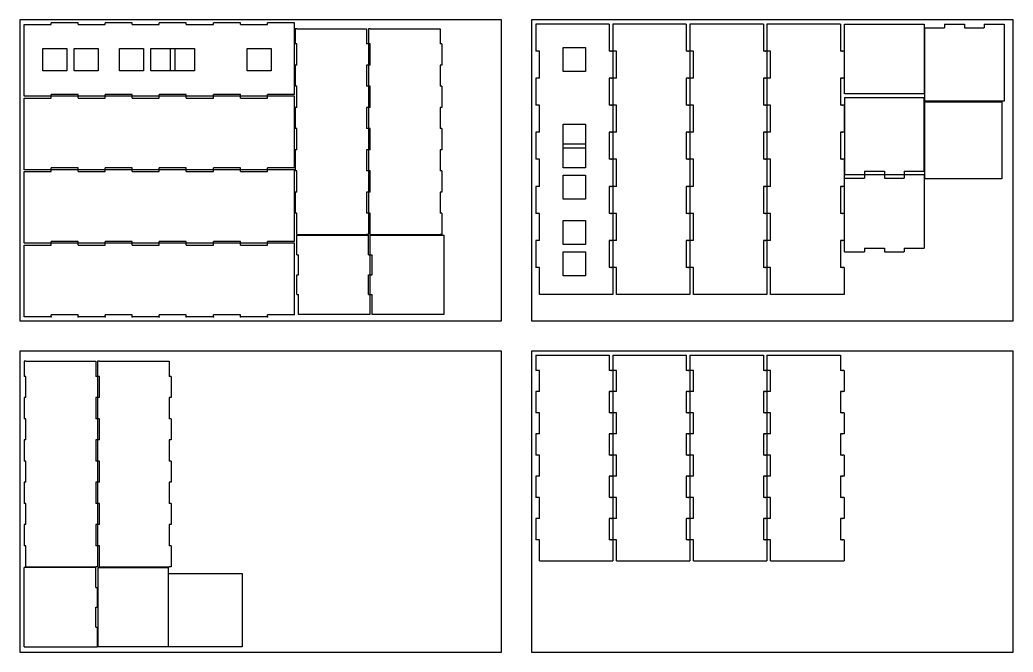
# Model space of a CAD drawing. Header units: millimetres. Extents: x 14254 to 34166, y 4312 to 8625.
# Drawn here: x 22125 to 23775, y 5838 to 6888 of the extents above; entities that cross this region are included whole.
import ezdxf

# ---------------------------------------------------------------- set-up
doc = ezdxf.new("R2010")
doc.units = ezdxf.units.MM
doc.layers.add('Tyk fuldstregslinje (Optegning)', color=7, linetype='Continuous', lineweight=30)

msp = doc.modelspace()

# ---------------------------------------------------------------- linework, layer by layer
at = {"layer": 'Tyk fuldstregslinje (Optegning)'}
for p, q in [((22924.6, 6887.7), (22124.6, 6887.7)), ((22124.6, 6887.7), (22124.6, 6387.7)), ((22221.5, 6882.8), (22176.6, 6882.8)), ((22176.6, 6879.8), (22176.6, 6882.8)), ((22221.5, 6879.8), (22221.5, 6882.8)), ((22311.3, 6882.8), (22266.4, 6882.8)), ((22266.4, 6879.8), (22266.4, 6882.8)), ((22311.3, 6879.8), (22311.3, 6882.8)), ((22401.1, 6882.8), (22356.2, 6882.8)), ((22356.2, 6879.8), (22356.2, 6882.8)), ((22401.1, 6879.8), (22401.1, 6882.8)), ((22490.9, 6882.8), (22446, 6882.8)), ((22446, 6879.8), (22446, 6882.8)), ((22490.9, 6879.8), (22490.9, 6882.8)), ((22580.7, 6882.8), (22535.8, 6882.8)), ((22535.8, 6879.8), (22535.8, 6882.8)), ((22580.7, 6879.8), (22580.7, 6882.8)), ((22924.6, 6387.7), (22924.6, 6887.7)), ((23774.6, 6887.7), (22974.6, 6887.7)), ((22974.6, 6887.7), (22974.6, 6387.7)), ((23103.7, 6880.7), (22981.7, 6880.7)), ((22981.7, 6880.7), (22981.7, 6835.8)), ((23103.7, 6880.7), (23103.7, 6835.8)), ((23231.7, 6880.7), (23109.7, 6880.7)), ((23109.7, 6880.7), (23109.7, 6835.8)), ((23231.7, 6880.7), (23231.7, 6835.8)), ((23359.7, 6880.7), (23237.7, 6880.7)), ((23237.7, 6880.7), (23237.7, 6835.8)), ((23359.7, 6880.7), (23359.7, 6835.8)), ((23487.7, 6880.7), (23365.7, 6880.7)), ((23365.7, 6880.7), (23365.7, 6835.8)), ((23487.7, 6880.7), (23487.7, 6835.8)), ((23494.7, 6880.7), (23626.7, 6880.7)), ((23494.7, 6764.7), (23494.7, 6880.7)), ((23626.7, 6880.7), (23626.7, 6764.7)), ((23660.7, 6880.7), (23693.7, 6880.7)), ((23660.7, 6880.7), (23660.7, 6874.7)), ((23693.7, 6880.7), (23693.7, 6874.7)), ((23726.7, 6880.7), (23759.7, 6880.7)), ((23726.7, 6880.7), (23726.7, 6874.7)), ((23759.7, 6880.7), (23759.7, 6752.7)), ((23774.6, 6387.7), (23774.6, 6887.7)), ((22131.7, 6763.8), (22131.7, 6879.8)), ((22131.7, 6879.8), (22176.6, 6879.8)), ((22221.5, 6879.8), (22266.4, 6879.8)), ((22311.3, 6879.8), (22356.2, 6879.8)), ((22401.1, 6879.8), (22446, 6879.8)), ((22490.9, 6879.8), (22535.8, 6879.8)), ((22580.7, 6763.8), (22580.7, 6879.8)), ((22581.7, 6872.8), (22581.7, 6847.7)), ((22584.7, 6872.8), (22581.7, 6872.8)), ((22584.7, 6872.8), (22700.7, 6872.8)), ((22700.7, 6872.8), (22700.7, 6847.7)), ((22703.7, 6872.8), (22703.7, 6847.7)), ((22706.7, 6872.8), (22703.7, 6872.8)), ((22706.7, 6872.8), (22822.7, 6872.8)), ((22822.7, 6872.8), (22822.7, 6847.7)), ((23627.7, 6874.7), (23660.7, 6874.7)), ((23627.7, 6752.7), (23627.7, 6874.7)), ((23693.7, 6874.7), (23726.7, 6874.7)), ((22584.7, 6847.7), (22581.7, 6847.7)), ((22584.7, 6812.5), (22584.7, 6847.7)), ((22703.7, 6847.7), (22700.7, 6847.7)), ((22703.7, 6847.7), (22703.7, 6812.5)), ((22706.7, 6847.7), (22703.7, 6847.7)), ((22706.7, 6812.5), (22706.7, 6847.7)), ((22825.7, 6847.7), (22822.7, 6847.7)), ((22825.7, 6847.7), (22825.7, 6812.5)), ((22162.7, 6803.3), (22162.7, 6840.3)), ((22162.7, 6840.3), (22202.7, 6840.3)), ((22202.7, 6840.3), (22202.7, 6803.3)), ((22214.7, 6803.3), (22214.7, 6840.3)), ((22214.7, 6840.3), (22254.7, 6840.3)), ((22254.7, 6840.3), (22254.7, 6803.3)), ((22290, 6803.3), (22290, 6840.3)), ((22290, 6840.3), (22330, 6840.3)), ((22330, 6840.3), (22330, 6803.3)), ((22342, 6803.3), (22342, 6840.3)), ((22342, 6840.3), (22382, 6840.3)), ((22342, 6840.3), (22414.8, 6840.3)), ((22374.8, 6803.3), (22374.8, 6840.3)), ((22374.8, 6840.3), (22414.8, 6840.3)), ((22382, 6840.3), (22382, 6803.3)), ((22414.8, 6840.3), (22414.8, 6803.3)), ((22502.1, 6803.3), (22502.1, 6840.3)), ((22502.1, 6840.3), (22542.1, 6840.3)), ((22542.1, 6840.3), (22542.1, 6803.3)), ((22987.7, 6835.8), (22981.7, 6835.8)), ((22987.7, 6790.9), (22987.7, 6835.8)), ((23027.2, 6802.1), (23027.2, 6842.1)), ((23027.2, 6842.1), (23064.2, 6842.1)), ((23064.2, 6842.1), (23064.2, 6802.1)), ((23109.7, 6835.8), (23103.7, 6835.8)), ((23109.7, 6835.8), (23109.7, 6790.9)), ((23115.7, 6835.8), (23109.7, 6835.8)), ((23115.7, 6790.9), (23115.7, 6835.8)), ((23237.7, 6835.8), (23231.7, 6835.8)), ((23237.7, 6835.8), (23237.7, 6790.9)), ((23243.7, 6835.8), (23237.7, 6835.8)), ((23243.7, 6790.9), (23243.7, 6835.8)), ((23365.7, 6835.8), (23359.7, 6835.8)), ((23365.7, 6835.8), (23365.7, 6790.9)), ((23371.7, 6835.8), (23365.7, 6835.8)), ((23371.7, 6790.9), (23371.7, 6835.8)), ((23493.7, 6835.8), (23487.7, 6835.8)), ((23493.7, 6835.8), (23493.7, 6790.9)), ((22202.7, 6803.3), (22162.7, 6803.3)), ((22254.7, 6803.3), (22214.7, 6803.3)), ((22330, 6803.3), (22290, 6803.3)), ((22382, 6803.3), (22342, 6803.3)), ((22414.8, 6803.3), (22374.8, 6803.3)), ((22542.1, 6803.3), (22502.1, 6803.3)), ((22581.7, 6812.5), (22581.7, 6777.4)), ((22584.7, 6812.5), (22581.7, 6812.5)), ((22700.7, 6812.5), (22700.7, 6777.4)), ((22703.7, 6812.5), (22700.7, 6812.5)), ((22703.7, 6812.5), (22703.7, 6777.4)), ((22706.7, 6812.5), (22703.7, 6812.5)), ((22822.7, 6812.5), (22822.7, 6777.4)), ((22825.7, 6812.5), (22822.7, 6812.5)), ((23064.2, 6802.1), (23027.2, 6802.1)), ((22981.7, 6790.9), (22981.7, 6746)), ((22987.7, 6790.9), (22981.7, 6790.9)), ((23103.7, 6790.9), (23103.7, 6746)), ((23109.7, 6790.9), (23103.7, 6790.9)), ((23109.7, 6790.9), (23109.7, 6746)), ((23115.7, 6790.9), (23109.7, 6790.9)), ((23231.7, 6790.9), (23231.7, 6746)), ((23237.7, 6790.9), (23231.7, 6790.9)), ((23237.7, 6790.9), (23237.7, 6746)), ((23243.7, 6790.9), (23237.7, 6790.9)), ((23359.7, 6790.9), (23359.7, 6746)), ((23365.7, 6790.9), (23359.7, 6790.9)), ((23365.7, 6790.9), (23365.7, 6746)), ((23371.7, 6790.9), (23365.7, 6790.9)), ((23487.7, 6790.9), (23487.7, 6746)), ((23493.7, 6790.9), (23487.7, 6790.9)), ((22584.7, 6777.4), (22581.7, 6777.4)), ((22584.7, 6742.3), (22584.7, 6777.4)), ((22703.7, 6777.4), (22700.7, 6777.4)), ((22703.7, 6777.4), (22703.7, 6742.3)), ((22706.7, 6777.4), (22703.7, 6777.4)), ((22706.7, 6742.3), (22706.7, 6777.4)), ((22825.7, 6777.4), (22822.7, 6777.4)), ((22825.7, 6777.4), (22825.7, 6742.3)), ((22131.7, 6760.8), (22131.7, 6763.8)), ((22176.6, 6760.8), (22131.7, 6760.8)), ((22131.7, 6641.8), (22131.7, 6757.8)), ((22131.7, 6757.8), (22176.6, 6757.8)), ((22221.5, 6763.8), (22176.6, 6763.8)), ((22176.6, 6760.8), (22176.6, 6763.8)), ((22221.5, 6760.8), (22176.6, 6760.8)), ((22176.6, 6757.8), (22176.6, 6760.8)), ((22221.5, 6760.8), (22221.5, 6763.8)), ((22266.4, 6760.8), (22221.5, 6760.8)), ((22221.5, 6757.8), (22221.5, 6760.8)), ((22221.5, 6757.8), (22266.4, 6757.8)), ((22311.3, 6763.8), (22266.4, 6763.8)), ((22266.4, 6760.8), (22266.4, 6763.8)), ((22311.3, 6760.8), (22266.4, 6760.8)), ((22266.4, 6757.8), (22266.4, 6760.8)), ((22311.3, 6760.8), (22311.3, 6763.8)), ((22356.2, 6760.8), (22311.3, 6760.8)), ((22311.3, 6757.8), (22311.3, 6760.8)), ((22311.3, 6757.8), (22356.2, 6757.8)), ((22401.1, 6763.8), (22356.2, 6763.8)), ((22356.2, 6760.8), (22356.2, 6763.8)), ((22401.1, 6760.8), (22356.2, 6760.8)), ((22356.2, 6757.8), (22356.2, 6760.8)), ((22401.1, 6760.8), (22401.1, 6763.8)), ((22446, 6760.8), (22401.1, 6760.8)), ((22401.1, 6757.8), (22401.1, 6760.8)), ((22401.1, 6757.8), (22446, 6757.8)), ((22490.9, 6763.8), (22446, 6763.8)), ((22446, 6760.8), (22446, 6763.8)), ((22490.9, 6760.8), (22446, 6760.8)), ((22446, 6757.8), (22446, 6760.8)), ((22490.9, 6760.8), (22490.9, 6763.8)), ((22535.8, 6760.8), (22490.9, 6760.8)), ((22490.9, 6757.8), (22490.9, 6760.8)), ((22490.9, 6757.8), (22535.8, 6757.8)), ((22580.7, 6763.8), (22535.8, 6763.8)), ((22535.8, 6760.8), (22535.8, 6763.8)), ((22580.7, 6760.8), (22535.8, 6760.8)), ((22535.8, 6757.8), (22535.8, 6760.8)), ((22580.7, 6757.8), (22580.7, 6760.8)), ((22580.7, 6641.8), (22580.7, 6757.8)), ((23626.7, 6764.7), (23494.7, 6764.7)), ((23494.7, 6758.7), (23626.7, 6758.7)), ((23494.7, 6758.7), (23494.7, 6630.7)), ((23626.7, 6636.7), (23626.7, 6758.7)), ((23759.7, 6752.7), (23627.7, 6752.7)), ((23627.7, 6751.7), (23755.7, 6751.7)), ((23627.7, 6623.7), (23627.7, 6751.7)), ((23755.7, 6751.7), (23755.7, 6623.7)), ((22581.7, 6742.3), (22581.7, 6707.1)), ((22584.7, 6742.3), (22581.7, 6742.3)), ((22700.7, 6742.3), (22700.7, 6707.1)), ((22703.7, 6742.3), (22700.7, 6742.3)), ((22703.7, 6742.3), (22703.7, 6707.1)), ((22706.7, 6742.3), (22703.7, 6742.3)), ((22822.7, 6742.3), (22822.7, 6707.1)), ((22825.7, 6742.3), (22822.7, 6742.3)), ((22987.7, 6746), (22981.7, 6746)), ((22987.7, 6701.1), (22987.7, 6746)), ((23109.7, 6746), (23103.7, 6746)), ((23109.7, 6746), (23109.7, 6701.1)), ((23115.7, 6746), (23109.7, 6746)), ((23115.7, 6701.1), (23115.7, 6746)), ((23237.7, 6746), (23231.7, 6746)), ((23237.7, 6746), (23237.7, 6701.1)), ((23243.7, 6746), (23237.7, 6746)), ((23243.7, 6701.1), (23243.7, 6746)), ((23365.7, 6746), (23359.7, 6746)), ((23365.7, 6746), (23365.7, 6701.1)), ((23371.7, 6746), (23365.7, 6746)), ((23371.7, 6701.1), (23371.7, 6746)), ((23493.7, 6746), (23487.7, 6746)), ((23493.7, 6746), (23493.7, 6701.1)), ((22584.7, 6707.1), (22581.7, 6707.1)), ((22584.7, 6672), (22584.7, 6707.1)), ((22703.7, 6707.1), (22700.7, 6707.1)), ((22703.7, 6707.1), (22703.7, 6672)), ((22706.7, 6707.1), (22703.7, 6707.1)), ((22706.7, 6672), (22706.7, 6707.1)), ((22825.7, 6707.1), (22822.7, 6707.1)), ((22825.7, 6707.1), (22825.7, 6672)), ((22981.7, 6701.1), (22981.7, 6656.2)), ((22987.7, 6701.1), (22981.7, 6701.1)), ((23027.2, 6674.8), (23027.2, 6714.8)), ((23027.2, 6714.8), (23064.2, 6714.8)), ((23064.2, 6714.8), (23064.2, 6674.8)), ((23103.7, 6701.1), (23103.7, 6656.2)), ((23109.7, 6701.1), (23103.7, 6701.1)), ((23109.7, 6701.1), (23109.7, 6656.2)), ((23115.7, 6701.1), (23109.7, 6701.1)), ((23231.7, 6701.1), (23231.7, 6656.2)), ((23237.7, 6701.1), (23231.7, 6701.1)), ((23237.7, 6701.1), (23237.7, 6656.2)), ((23243.7, 6701.1), (23237.7, 6701.1)), ((23359.7, 6701.1), (23359.7, 6656.2)), ((23365.7, 6701.1), (23359.7, 6701.1)), ((23365.7, 6701.1), (23365.7, 6656.2)), ((23371.7, 6701.1), (23365.7, 6701.1)), ((23487.7, 6701.1), (23487.7, 6656.2)), ((23493.7, 6701.1), (23487.7, 6701.1)), ((22581.7, 6672), (22581.7, 6636.8)), ((22584.7, 6672), (22581.7, 6672)), ((22700.7, 6672), (22700.7, 6636.8)), ((22703.7, 6672), (22700.7, 6672)), ((22703.7, 6672), (22703.7, 6636.8)), ((22706.7, 6672), (22703.7, 6672)), ((22822.7, 6672), (22822.7, 6636.8)), ((22825.7, 6672), (22822.7, 6672)), ((23027.2, 6642), (23027.2, 6682)), ((23027.2, 6682), (23064.2, 6682)), ((23064.2, 6674.8), (23027.2, 6674.8)), ((23064.2, 6682), (23064.2, 6642)), ((22987.7, 6656.2), (22981.7, 6656.2)), ((22987.7, 6611.3), (22987.7, 6656.2)), ((23109.7, 6656.2), (23103.7, 6656.2)), ((23109.7, 6656.2), (23109.7, 6611.3)), ((23115.7, 6656.2), (23109.7, 6656.2)), ((23115.7, 6611.3), (23115.7, 6656.2)), ((23237.7, 6656.2), (23231.7, 6656.2)), ((23237.7, 6656.2), (23237.7, 6611.3)), ((23243.7, 6656.2), (23237.7, 6656.2)), ((23243.7, 6611.3), (23243.7, 6656.2)), ((23365.7, 6656.2), (23359.7, 6656.2)), ((23365.7, 6656.2), (23365.7, 6611.3)), ((23371.7, 6656.2), (23365.7, 6656.2)), ((23371.7, 6611.3), (23371.7, 6656.2)), ((23493.7, 6656.2), (23487.7, 6656.2)), ((23493.7, 6656.2), (23493.7, 6611.3)), ((22131.7, 6638.8), (22131.7, 6641.8)), ((22176.6, 6638.8), (22131.7, 6638.8)), ((22131.7, 6519.8), (22131.7, 6635.8)), ((22131.7, 6635.8), (22176.6, 6635.8)), ((22221.5, 6641.8), (22176.6, 6641.8)), ((22176.6, 6638.8), (22176.6, 6641.8)), ((22221.5, 6638.8), (22176.6, 6638.8)), ((22176.6, 6635.8), (22176.6, 6638.8)), ((22221.5, 6638.8), (22221.5, 6641.8)), ((22266.4, 6638.8), (22221.5, 6638.8)), ((22221.5, 6635.8), (22221.5, 6638.8)), ((22221.5, 6635.8), (22266.4, 6635.8)), ((22311.3, 6641.8), (22266.4, 6641.8)), ((22266.4, 6638.8), (22266.4, 6641.8)), ((22311.3, 6638.8), (22266.4, 6638.8)), ((22266.4, 6635.8), (22266.4, 6638.8)), ((22311.3, 6638.8), (22311.3, 6641.8)), ((22356.2, 6638.8), (22311.3, 6638.8)), ((22311.3, 6635.8), (22311.3, 6638.8)), ((22311.3, 6635.8), (22356.2, 6635.8)), ((22401.1, 6641.8), (22356.2, 6641.8)), ((22356.2, 6638.8), (22356.2, 6641.8)), ((22401.1, 6638.8), (22356.2, 6638.8)), ((22356.2, 6635.8), (22356.2, 6638.8)), ((22401.1, 6638.8), (22401.1, 6641.8)), ((22446, 6638.8), (22401.1, 6638.8)), ((22401.1, 6635.8), (22401.1, 6638.8)), ((22401.1, 6635.8), (22446, 6635.8)), ((22490.9, 6641.8), (22446, 6641.8)), ((22446, 6638.8), (22446, 6641.8)), ((22490.9, 6638.8), (22446, 6638.8)), ((22446, 6635.8), (22446, 6638.8)), ((22490.9, 6638.8), (22490.9, 6641.8)), ((22535.8, 6638.8), (22490.9, 6638.8)), ((22490.9, 6635.8), (22490.9, 6638.8)), ((22490.9, 6635.8), (22535.8, 6635.8)), ((22580.7, 6641.8), (22535.8, 6641.8)), ((22535.8, 6638.8), (22535.8, 6641.8)), ((22580.7, 6638.8), (22535.8, 6638.8)), ((22535.8, 6635.8), (22535.8, 6638.8)), ((22580.7, 6635.8), (22580.7, 6638.8)), ((22580.7, 6519.8), (22580.7, 6635.8)), ((22584.7, 6636.8), (22581.7, 6636.8)), ((22584.7, 6601.7), (22584.7, 6636.8)), ((22703.7, 6636.8), (22700.7, 6636.8)), ((22703.7, 6636.8), (22703.7, 6601.7)), ((22706.7, 6636.8), (22703.7, 6636.8)), ((22706.7, 6601.7), (22706.7, 6636.8)), ((22825.7, 6636.8), (22822.7, 6636.8)), ((22825.7, 6636.8), (22825.7, 6601.7)), ((23064.2, 6642), (23027.2, 6642)), ((23527.7, 6636.7), (23560.7, 6636.7)), ((23527.7, 6636.7), (23527.7, 6630.7)), ((23560.7, 6636.7), (23560.7, 6630.7)), ((23593.7, 6636.7), (23626.7, 6636.7)), ((23593.7, 6636.7), (23593.7, 6630.7)), ((23027.2, 6590), (23027.2, 6630)), ((23027.2, 6630), (23064.2, 6630)), ((23064.2, 6630), (23064.2, 6590)), ((23494.7, 6630.7), (23527.7, 6630.7)), ((23494.7, 6624.7), (23527.7, 6624.7)), ((23494.7, 6502.7), (23494.7, 6624.7)), ((23527.7, 6630.7), (23560.7, 6630.7)), ((23527.7, 6630.7), (23527.7, 6624.7)), ((23560.7, 6630.7), (23593.7, 6630.7)), ((23560.7, 6630.7), (23560.7, 6624.7)), ((23560.7, 6624.7), (23593.7, 6624.7)), ((23593.7, 6630.7), (23626.7, 6630.7)), ((23593.7, 6630.7), (23593.7, 6624.7)), ((23626.7, 6630.7), (23626.7, 6508.7)), ((23755.7, 6623.7), (23627.7, 6623.7)), ((22581.7, 6601.7), (22581.7, 6566.6)), ((22584.7, 6601.7), (22581.7, 6601.7)), ((22700.7, 6601.7), (22700.7, 6566.6)), ((22703.7, 6601.7), (22700.7, 6601.7)), ((22703.7, 6601.7), (22703.7, 6566.6)), ((22706.7, 6601.7), (22703.7, 6601.7)), ((22822.7, 6601.7), (22822.7, 6566.6)), ((22825.7, 6601.7), (22822.7, 6601.7)), ((22981.7, 6611.3), (22981.7, 6566.4)), ((22987.7, 6611.3), (22981.7, 6611.3)), ((23103.7, 6611.3), (23103.7, 6566.4)), ((23109.7, 6611.3), (23103.7, 6611.3)), ((23109.7, 6611.3), (23109.7, 6566.4)), ((23115.7, 6611.3), (23109.7, 6611.3)), ((23231.7, 6611.3), (23231.7, 6566.4)), ((23237.7, 6611.3), (23231.7, 6611.3)), ((23237.7, 6611.3), (23237.7, 6566.4)), ((23243.7, 6611.3), (23237.7, 6611.3)), ((23359.7, 6611.3), (23359.7, 6566.4)), ((23365.7, 6611.3), (23359.7, 6611.3)), ((23365.7, 6611.3), (23365.7, 6566.4)), ((23371.7, 6611.3), (23365.7, 6611.3)), ((23487.7, 6611.3), (23487.7, 6566.4)), ((23493.7, 6611.3), (23487.7, 6611.3)), ((23064.2, 6590), (23027.2, 6590)), ((22584.7, 6566.6), (22581.7, 6566.6)), ((22584.7, 6531.4), (22584.7, 6566.6)), ((22703.7, 6566.6), (22700.7, 6566.6)), ((22703.7, 6566.6), (22703.7, 6531.4)), ((22706.7, 6566.6), (22703.7, 6566.6)), ((22706.7, 6531.4), (22706.7, 6566.6)), ((22825.7, 6566.6), (22822.7, 6566.6)), ((22825.7, 6566.6), (22825.7, 6531.4)), ((22987.7, 6566.4), (22981.7, 6566.4)), ((22987.7, 6521.5), (22987.7, 6566.4)), ((23027.2, 6514.7), (23027.2, 6554.7)), ((23027.2, 6554.7), (23064.2, 6554.7)), ((23064.2, 6554.7), (23064.2, 6514.7)), ((23109.7, 6566.4), (23103.7, 6566.4)), ((23109.7, 6566.4), (23109.7, 6521.5)), ((23115.7, 6566.4), (23109.7, 6566.4)), ((23115.7, 6521.5), (23115.7, 6566.4)), ((23237.7, 6566.4), (23231.7, 6566.4)), ((23237.7, 6566.4), (23237.7, 6521.5)), ((23243.7, 6566.4), (23237.7, 6566.4)), ((23243.7, 6521.5), (23243.7, 6566.4)), ((23365.7, 6566.4), (23359.7, 6566.4)), ((23365.7, 6566.4), (23365.7, 6521.5)), ((23371.7, 6566.4), (23365.7, 6566.4)), ((23371.7, 6521.5), (23371.7, 6566.4)), ((23493.7, 6566.4), (23487.7, 6566.4)), ((23493.7, 6566.4), (23493.7, 6521.5)), ((22131.7, 6516.8), (22131.7, 6519.8)), ((22221.5, 6519.8), (22176.6, 6519.8)), ((22176.6, 6516.8), (22176.6, 6519.8)), ((22221.5, 6516.8), (22221.5, 6519.8)), ((22311.3, 6519.8), (22266.4, 6519.8)), ((22266.4, 6516.8), (22266.4, 6519.8)), ((22311.3, 6516.8), (22311.3, 6519.8)), ((22401.1, 6519.8), (22356.2, 6519.8)), ((22356.2, 6516.8), (22356.2, 6519.8)), ((22401.1, 6516.8), (22401.1, 6519.8)), ((22490.9, 6519.8), (22446, 6519.8)), ((22446, 6516.8), (22446, 6519.8)), ((22490.9, 6516.8), (22490.9, 6519.8)), ((22580.7, 6519.8), (22535.8, 6519.8)), ((22535.8, 6516.8), (22535.8, 6519.8)), ((22584.7, 6531.4), (22700.7, 6531.4)), ((22584.7, 6497.4), (22584.7, 6530.4)), ((22584.7, 6530.4), (22703.7, 6530.4)), ((22703.7, 6531.4), (22700.7, 6531.4)), ((22703.7, 6497.4), (22703.7, 6530.4)), ((22706.7, 6531.4), (22822.7, 6531.4)), ((22706.7, 6497.4), (22706.7, 6530.4)), ((22706.7, 6530.4), (22828.7, 6530.4)), ((22825.7, 6531.4), (22822.7, 6531.4)), ((22828.7, 6530.4), (22828.7, 6398.4)), ((22981.7, 6521.5), (22981.7, 6476.6)), ((22987.7, 6521.5), (22981.7, 6521.5)), ((23103.7, 6521.5), (23103.7, 6476.6)), ((23109.7, 6521.5), (23103.7, 6521.5)), ((23109.7, 6521.5), (23109.7, 6476.6)), ((23115.7, 6521.5), (23109.7, 6521.5)), ((23231.7, 6521.5), (23231.7, 6476.6)), ((23237.7, 6521.5), (23231.7, 6521.5)), ((23237.7, 6521.5), (23237.7, 6476.6)), ((23243.7, 6521.5), (23237.7, 6521.5)), ((23359.7, 6521.5), (23359.7, 6476.6)), ((23365.7, 6521.5), (23359.7, 6521.5)), ((23365.7, 6521.5), (23365.7, 6476.6)), ((23371.7, 6521.5), (23365.7, 6521.5)), ((23487.7, 6521.5), (23487.7, 6476.6)), ((23493.7, 6521.5), (23487.7, 6521.5)), ((22176.6, 6516.8), (22131.7, 6516.8)), ((22131.7, 6397.8), (22131.7, 6513.8)), ((22131.7, 6513.8), (22176.6, 6513.8)), ((22221.5, 6516.8), (22176.6, 6516.8)), ((22176.6, 6513.8), (22176.6, 6516.8)), ((22266.4, 6516.8), (22221.5, 6516.8)), ((22221.5, 6513.8), (22221.5, 6516.8)), ((22221.5, 6513.8), (22266.4, 6513.8)), ((22311.3, 6516.8), (22266.4, 6516.8)), ((22266.4, 6513.8), (22266.4, 6516.8)), ((22356.2, 6516.8), (22311.3, 6516.8)), ((22311.3, 6513.8), (22311.3, 6516.8)), ((22311.3, 6513.8), (22356.2, 6513.8)), ((22401.1, 6516.8), (22356.2, 6516.8)), ((22356.2, 6513.8), (22356.2, 6516.8)), ((22446, 6516.8), (22401.1, 6516.8)), ((22401.1, 6513.8), (22401.1, 6516.8)), ((22401.1, 6513.8), (22446, 6513.8)), ((22490.9, 6516.8), (22446, 6516.8)), ((22446, 6513.8), (22446, 6516.8)), ((22535.8, 6516.8), (22490.9, 6516.8)), ((22490.9, 6513.8), (22490.9, 6516.8)), ((22490.9, 6513.8), (22535.8, 6513.8)), ((22580.7, 6516.8), (22535.8, 6516.8)), ((22535.8, 6513.8), (22535.8, 6516.8)), ((22580.7, 6513.8), (22580.7, 6516.8)), ((22580.7, 6397.8), (22580.7, 6513.8)), ((23064.2, 6514.7), (23027.2, 6514.7)), ((23027.2, 6462.7), (23027.2, 6502.7)), ((23027.2, 6502.7), (23064.2, 6502.7)), ((23064.2, 6502.7), (23064.2, 6462.7)), ((23494.7, 6502.7), (23527.7, 6502.7)), ((23527.7, 6508.7), (23560.7, 6508.7)), ((23527.7, 6508.7), (23527.7, 6502.7)), ((23560.7, 6508.7), (23560.7, 6502.7)), ((23560.7, 6502.7), (23593.7, 6502.7)), ((23593.7, 6508.7), (23626.7, 6508.7)), ((23593.7, 6508.7), (23593.7, 6502.7)), ((22584.7, 6497.4), (22587.7, 6497.4)), ((22587.7, 6464.4), (22587.7, 6497.4)), ((22703.7, 6497.4), (22706.7, 6497.4)), ((22706.7, 6464.4), (22706.7, 6497.4)), ((22706.7, 6497.4), (22709.7, 6497.4)), ((22709.7, 6464.4), (22709.7, 6497.4)), ((22987.7, 6476.6), (22981.7, 6476.6)), ((22987.7, 6431.7), (22987.7, 6476.6)), ((23109.7, 6476.6), (23103.7, 6476.6)), ((23109.7, 6476.6), (23109.7, 6431.7)), ((23115.7, 6476.6), (23109.7, 6476.6)), ((23115.7, 6431.7), (23115.7, 6476.6)), ((23237.7, 6476.6), (23231.7, 6476.6)), ((23237.7, 6476.6), (23237.7, 6431.7)), ((23243.7, 6476.6), (23237.7, 6476.6)), ((23243.7, 6431.7), (23243.7, 6476.6)), ((23365.7, 6476.6), (23359.7, 6476.6)), ((23365.7, 6476.6), (23365.7, 6431.7)), ((23371.7, 6476.6), (23365.7, 6476.6)), ((23371.7, 6431.7), (23371.7, 6476.6)), ((23493.7, 6476.6), (23487.7, 6476.6)), ((23493.7, 6476.6), (23493.7, 6431.7)), ((22584.7, 6431.4), (22584.7, 6464.4)), ((22584.7, 6464.4), (22587.7, 6464.4)), ((22703.7, 6431.4), (22703.7, 6464.4)), ((22703.7, 6464.4), (22706.7, 6464.4)), ((22706.7, 6431.4), (22706.7, 6464.4)), ((22706.7, 6464.4), (22709.7, 6464.4)), ((23064.2, 6462.7), (23027.2, 6462.7)), ((22584.7, 6431.4), (22587.7, 6431.4)), ((22587.7, 6398.4), (22587.7, 6431.4)), ((22703.7, 6431.4), (22706.7, 6431.4)), ((22706.7, 6398.4), (22706.7, 6431.4)), ((22706.7, 6431.4), (22709.7, 6431.4)), ((22709.7, 6398.4), (22709.7, 6431.4)), ((23109.7, 6431.7), (22987.7, 6431.7)), ((23237.7, 6431.7), (23115.7, 6431.7)), ((23365.7, 6431.7), (23243.7, 6431.7)), ((23493.7, 6431.7), (23371.7, 6431.7)), ((22124.6, 6387.7), (22924.6, 6387.7)), ((22131.7, 6394.8), (22131.7, 6397.8)), ((22176.6, 6394.8), (22131.7, 6394.8)), ((22221.5, 6397.8), (22176.6, 6397.8)), ((22176.6, 6394.8), (22176.6, 6397.8)), ((22221.5, 6394.8), (22221.5, 6397.8)), ((22266.4, 6394.8), (22221.5, 6394.8)), ((22311.3, 6397.8), (22266.4, 6397.8)), ((22266.4, 6394.8), (22266.4, 6397.8)), ((22311.3, 6394.8), (22311.3, 6397.8)), ((22356.2, 6394.8), (22311.3, 6394.8)), ((22401.1, 6397.8), (22356.2, 6397.8)), ((22356.2, 6394.8), (22356.2, 6397.8)), ((22401.1, 6394.8), (22401.1, 6397.8)), ((22446, 6394.8), (22401.1, 6394.8)), ((22490.9, 6397.8), (22446, 6397.8)), ((22446, 6394.8), (22446, 6397.8)), ((22490.9, 6394.8), (22490.9, 6397.8)), ((22535.8, 6394.8), (22490.9, 6394.8)), ((22580.7, 6397.8), (22535.8, 6397.8)), ((22535.8, 6394.8), (22535.8, 6397.8)), ((22706.7, 6398.4), (22587.7, 6398.4)), ((22828.7, 6398.4), (22709.7, 6398.4)), ((22974.6, 6387.7), (23774.6, 6387.7)), ((22924.6, 6337.7), (22124.6, 6337.7)), ((22124.6, 6337.7), (22124.6, 5837.7)), ((22924.6, 5837.7), (22924.6, 6337.7)), ((23774.6, 6337.7), (22974.6, 6337.7)), ((22974.6, 6337.7), (22974.6, 5837.7)), ((23774.6, 5837.7), (23774.6, 6337.7)), ((22131.7, 6320.7), (22131.7, 6295.5)), ((22134.7, 6320.7), (22131.7, 6320.7)), ((22134.7, 6320.7), (22250.7, 6320.7)), ((22250.7, 6320.7), (22250.7, 6295.5)), ((22253.7, 6320.7), (22253.7, 6295.5)), ((22256.7, 6320.7), (22253.7, 6320.7)), ((22256.7, 6320.7), (22372.7, 6320.7)), ((22372.7, 6320.7), (22372.7, 6295.5)), ((22981.7, 6330.7), (23103.7, 6330.7)), ((22981.7, 6330.7), (22981.7, 6305.5)), ((23103.7, 6330.7), (23103.7, 6305.5)), ((23109.7, 6330.7), (23231.7, 6330.7)), ((23109.7, 6330.7), (23109.7, 6305.5)), ((23231.7, 6330.7), (23231.7, 6305.5)), ((23237.7, 6330.7), (23359.7, 6330.7)), ((23237.7, 6330.7), (23237.7, 6305.5)), ((23359.7, 6330.7), (23359.7, 6305.5)), ((23365.7, 6330.7), (23487.7, 6330.7)), ((23365.7, 6330.7), (23365.7, 6305.5)), ((23487.7, 6330.7), (23487.7, 6305.5)), ((22987.7, 6305.5), (22981.7, 6305.5)), ((22987.7, 6270.4), (22987.7, 6305.5)), ((23109.7, 6305.5), (23103.7, 6305.5)), ((23109.7, 6305.5), (23109.7, 6270.4)), ((23115.7, 6305.5), (23109.7, 6305.5)), ((23115.7, 6270.4), (23115.7, 6305.5)), ((23237.7, 6305.5), (23231.7, 6305.5)), ((23237.7, 6305.5), (23237.7, 6270.4)), ((23243.7, 6305.5), (23237.7, 6305.5)), ((23243.7, 6270.4), (23243.7, 6305.5)), ((23365.7, 6305.5), (23359.7, 6305.5)), ((23365.7, 6305.5), (23365.7, 6270.4)), ((23371.7, 6305.5), (23365.7, 6305.5)), ((23371.7, 6270.4), (23371.7, 6305.5)), ((23493.7, 6305.5), (23487.7, 6305.5)), ((23493.7, 6305.5), (23493.7, 6270.4)), ((22134.7, 6295.5), (22131.7, 6295.5)), ((22134.7, 6260.4), (22134.7, 6295.5)), ((22253.7, 6295.5), (22250.7, 6295.5)), ((22253.7, 6295.5), (22253.7, 6260.4)), ((22256.7, 6295.5), (22253.7, 6295.5)), ((22256.7, 6260.4), (22256.7, 6295.5)), ((22375.7, 6295.5), (22372.7, 6295.5)), ((22375.7, 6295.5), (22375.7, 6260.4)), ((22981.7, 6270.4), (22981.7, 6235.3)), ((22987.7, 6270.4), (22981.7, 6270.4)), ((23103.7, 6270.4), (23103.7, 6235.3)), ((23109.7, 6270.4), (23103.7, 6270.4)), ((23109.7, 6270.4), (23109.7, 6235.3)), ((23115.7, 6270.4), (23109.7, 6270.4)), ((23231.7, 6270.4), (23231.7, 6235.3)), ((23237.7, 6270.4), (23231.7, 6270.4)), ((23237.7, 6270.4), (23237.7, 6235.3)), ((23243.7, 6270.4), (23237.7, 6270.4)), ((23359.7, 6270.4), (23359.7, 6235.3)), ((23365.7, 6270.4), (23359.7, 6270.4)), ((23365.7, 6270.4), (23365.7, 6235.3)), ((23371.7, 6270.4), (23365.7, 6270.4)), ((23487.7, 6270.4), (23487.7, 6235.3)), ((23493.7, 6270.4), (23487.7, 6270.4)), ((22131.7, 6260.4), (22131.7, 6225.3)), ((22134.7, 6260.4), (22131.7, 6260.4)), ((22250.7, 6260.4), (22250.7, 6225.3)), ((22253.7, 6260.4), (22250.7, 6260.4)), ((22253.7, 6260.4), (22253.7, 6225.3)), ((22256.7, 6260.4), (22253.7, 6260.4)), ((22372.7, 6260.4), (22372.7, 6225.3)), ((22375.7, 6260.4), (22372.7, 6260.4)), ((22134.7, 6225.3), (22131.7, 6225.3)), ((22134.7, 6190.1), (22134.7, 6225.3)), ((22253.7, 6225.3), (22250.7, 6225.3)), ((22253.7, 6225.3), (22253.7, 6190.1)), ((22256.7, 6225.3), (22253.7, 6225.3)), ((22256.7, 6190.1), (22256.7, 6225.3)), ((22375.7, 6225.3), (22372.7, 6225.3)), ((22375.7, 6225.3), (22375.7, 6190.1)), ((22987.7, 6235.3), (22981.7, 6235.3)), ((22987.7, 6200.1), (22987.7, 6235.3)), ((23109.7, 6235.3), (23103.7, 6235.3)), ((23109.7, 6235.3), (23109.7, 6200.1)), ((23115.7, 6235.3), (23109.7, 6235.3)), ((23115.7, 6200.1), (23115.7, 6235.3)), ((23237.7, 6235.3), (23231.7, 6235.3)), ((23237.7, 6235.3), (23237.7, 6200.1)), ((23243.7, 6235.3), (23237.7, 6235.3)), ((23243.7, 6200.1), (23243.7, 6235.3)), ((23365.7, 6235.3), (23359.7, 6235.3)), ((23365.7, 6235.3), (23365.7, 6200.1)), ((23371.7, 6235.3), (23365.7, 6235.3)), ((23371.7, 6200.1), (23371.7, 6235.3)), ((23493.7, 6235.3), (23487.7, 6235.3)), ((23493.7, 6235.3), (23493.7, 6200.1)), ((22131.7, 6190.1), (22131.7, 6155)), ((22134.7, 6190.1), (22131.7, 6190.1)), ((22250.7, 6190.1), (22250.7, 6155)), ((22253.7, 6190.1), (22250.7, 6190.1)), ((22253.7, 6190.1), (22253.7, 6155)), ((22256.7, 6190.1), (22253.7, 6190.1)), ((22372.7, 6190.1), (22372.7, 6155)), ((22375.7, 6190.1), (22372.7, 6190.1)), ((22981.7, 6200.1), (22981.7, 6165)), ((22987.7, 6200.1), (22981.7, 6200.1)), ((23103.7, 6200.1), (23103.7, 6165)), ((23109.7, 6200.1), (23103.7, 6200.1)), ((23109.7, 6200.1), (23109.7, 6165)), ((23115.7, 6200.1), (23109.7, 6200.1)), ((23231.7, 6200.1), (23231.7, 6165)), ((23237.7, 6200.1), (23231.7, 6200.1)), ((23237.7, 6200.1), (23237.7, 6165)), ((23243.7, 6200.1), (23237.7, 6200.1)), ((23359.7, 6200.1), (23359.7, 6165)), ((23365.7, 6200.1), (23359.7, 6200.1)), ((23365.7, 6200.1), (23365.7, 6165)), ((23371.7, 6200.1), (23365.7, 6200.1)), ((23487.7, 6200.1), (23487.7, 6165)), ((23493.7, 6200.1), (23487.7, 6200.1)), ((22134.7, 6155), (22131.7, 6155)), ((22134.7, 6119.8), (22134.7, 6155)), ((22253.7, 6155), (22250.7, 6155)), ((22253.7, 6155), (22253.7, 6119.8)), ((22256.7, 6155), (22253.7, 6155)), ((22256.7, 6119.8), (22256.7, 6155)), ((22375.7, 6155), (22372.7, 6155)), ((22375.7, 6155), (22375.7, 6119.8)), ((22987.7, 6165), (22981.7, 6165)), ((22987.7, 6129.8), (22987.7, 6165)), ((23109.7, 6165), (23103.7, 6165)), ((23109.7, 6165), (23109.7, 6129.8)), ((23115.7, 6165), (23109.7, 6165)), ((23115.7, 6129.8), (23115.7, 6165)), ((23237.7, 6165), (23231.7, 6165)), ((23237.7, 6165), (23237.7, 6129.8)), ((23243.7, 6165), (23237.7, 6165)), ((23243.7, 6129.8), (23243.7, 6165)), ((23365.7, 6165), (23359.7, 6165)), ((23365.7, 6165), (23365.7, 6129.8)), ((23371.7, 6165), (23365.7, 6165)), ((23371.7, 6129.8), (23371.7, 6165)), ((23493.7, 6165), (23487.7, 6165)), ((23493.7, 6165), (23493.7, 6129.8)), ((22981.7, 6129.8), (22981.7, 6094.7)), ((22987.7, 6129.8), (22981.7, 6129.8)), ((23103.7, 6129.8), (23103.7, 6094.7)), ((23109.7, 6129.8), (23103.7, 6129.8)), ((23109.7, 6129.8), (23109.7, 6094.7)), ((23115.7, 6129.8), (23109.7, 6129.8)), ((23231.7, 6129.8), (23231.7, 6094.7)), ((23237.7, 6129.8), (23231.7, 6129.8)), ((23237.7, 6129.8), (23237.7, 6094.7)), ((23243.7, 6129.8), (23237.7, 6129.8)), ((23359.7, 6129.8), (23359.7, 6094.7)), ((23365.7, 6129.8), (23359.7, 6129.8)), ((23365.7, 6129.8), (23365.7, 6094.7)), ((23371.7, 6129.8), (23365.7, 6129.8)), ((23487.7, 6129.8), (23487.7, 6094.7)), ((23493.7, 6129.8), (23487.7, 6129.8)), ((22131.7, 6119.8), (22131.7, 6084.7)), ((22134.7, 6119.8), (22131.7, 6119.8)), ((22250.7, 6119.8), (22250.7, 6084.7)), ((22253.7, 6119.8), (22250.7, 6119.8)), ((22253.7, 6119.8), (22253.7, 6084.7)), ((22256.7, 6119.8), (22253.7, 6119.8)), ((22372.7, 6119.8), (22372.7, 6084.7)), ((22375.7, 6119.8), (22372.7, 6119.8)), ((22987.7, 6094.7), (22981.7, 6094.7)), ((22987.7, 6059.6), (22987.7, 6094.7)), ((23109.7, 6094.7), (23103.7, 6094.7)), ((23109.7, 6094.7), (23109.7, 6059.6)), ((23115.7, 6094.7), (23109.7, 6094.7)), ((23115.7, 6059.6), (23115.7, 6094.7)), ((23237.7, 6094.7), (23231.7, 6094.7)), ((23237.7, 6094.7), (23237.7, 6059.6)), ((23243.7, 6094.7), (23237.7, 6094.7)), ((23243.7, 6059.6), (23243.7, 6094.7)), ((23365.7, 6094.7), (23359.7, 6094.7)), ((23365.7, 6094.7), (23365.7, 6059.6)), ((23371.7, 6094.7), (23365.7, 6094.7)), ((23371.7, 6059.6), (23371.7, 6094.7)), ((23493.7, 6094.7), (23487.7, 6094.7)), ((23493.7, 6094.7), (23493.7, 6059.6)), ((22134.7, 6084.7), (22131.7, 6084.7)), ((22134.7, 6049.6), (22134.7, 6084.7)), ((22253.7, 6084.7), (22250.7, 6084.7)), ((22253.7, 6084.7), (22253.7, 6049.6)), ((22256.7, 6084.7), (22253.7, 6084.7)), ((22256.7, 6049.6), (22256.7, 6084.7)), ((22375.7, 6084.7), (22372.7, 6084.7)), ((22375.7, 6084.7), (22375.7, 6049.6)), ((22981.7, 6059.6), (22981.7, 6024.4)), ((22987.7, 6059.6), (22981.7, 6059.6)), ((23103.7, 6059.6), (23103.7, 6024.4)), ((23109.7, 6059.6), (23103.7, 6059.6)), ((23109.7, 6059.6), (23109.7, 6024.4)), ((23115.7, 6059.6), (23109.7, 6059.6)), ((23231.7, 6059.6), (23231.7, 6024.4)), ((23237.7, 6059.6), (23231.7, 6059.6)), ((23237.7, 6059.6), (23237.7, 6024.4)), ((23243.7, 6059.6), (23237.7, 6059.6)), ((23359.7, 6059.6), (23359.7, 6024.4)), ((23365.7, 6059.6), (23359.7, 6059.6)), ((23365.7, 6059.6), (23365.7, 6024.4)), ((23371.7, 6059.6), (23365.7, 6059.6)), ((23487.7, 6059.6), (23487.7, 6024.4)), ((23493.7, 6059.6), (23487.7, 6059.6)), ((22131.7, 6049.6), (22131.7, 6014.4)), ((22134.7, 6049.6), (22131.7, 6049.6)), ((22250.7, 6049.6), (22250.7, 6014.4)), ((22253.7, 6049.6), (22250.7, 6049.6)), ((22253.7, 6049.6), (22253.7, 6014.4)), ((22256.7, 6049.6), (22253.7, 6049.6)), ((22372.7, 6049.6), (22372.7, 6014.4)), ((22375.7, 6049.6), (22372.7, 6049.6)), ((22987.7, 6024.4), (22981.7, 6024.4)), ((22987.7, 5989.3), (22987.7, 6024.4)), ((23109.7, 6024.4), (23103.7, 6024.4)), ((23109.7, 6024.4), (23109.7, 5989.3)), ((23115.7, 6024.4), (23109.7, 6024.4)), ((23115.7, 5989.3), (23115.7, 6024.4)), ((23237.7, 6024.4), (23231.7, 6024.4)), ((23237.7, 6024.4), (23237.7, 5989.3)), ((23243.7, 6024.4), (23237.7, 6024.4)), ((23243.7, 5989.3), (23243.7, 6024.4)), ((23365.7, 6024.4), (23359.7, 6024.4)), ((23365.7, 6024.4), (23365.7, 5989.3)), ((23371.7, 6024.4), (23365.7, 6024.4)), ((23371.7, 5989.3), (23371.7, 6024.4)), ((23493.7, 6024.4), (23487.7, 6024.4)), ((23493.7, 6024.4), (23493.7, 5989.3)), ((22134.7, 6014.4), (22131.7, 6014.4)), ((22134.7, 5979.3), (22134.7, 6014.4)), ((22253.7, 6014.4), (22250.7, 6014.4)), ((22253.7, 6014.4), (22253.7, 5979.3)), ((22256.7, 6014.4), (22253.7, 6014.4)), ((22256.7, 5979.3), (22256.7, 6014.4)), ((22375.7, 6014.4), (22372.7, 6014.4)), ((22375.7, 6014.4), (22375.7, 5979.3)), ((22131.7, 5846.3), (22131.7, 5978.3)), ((22250.7, 5978.3), (22131.7, 5978.3)), ((22134.7, 5979.3), (22250.7, 5979.3)), ((22253.7, 5979.3), (22250.7, 5979.3)), ((22250.7, 5945.3), (22250.7, 5978.3)), ((22254.7, 5846.3), (22254.7, 5978.3)), ((22254.7, 5978.3), (22370.7, 5978.3)), ((22256.7, 5979.3), (22372.7, 5979.3)), ((22370.7, 5978.3), (22370.7, 5846.3)), ((22375.7, 5979.3), (22372.7, 5979.3)), ((22987.7, 5989.3), (23109.7, 5989.3)), ((23115.7, 5989.3), (23237.7, 5989.3)), ((23243.7, 5989.3), (23365.7, 5989.3)), ((23371.7, 5989.3), (23493.7, 5989.3)), ((22371.7, 5846.3), (22371.7, 5968.3)), ((22371.7, 5968.3), (22493.7, 5968.3)), ((22493.7, 5968.3), (22493.7, 5846.3)), ((22250.7, 5945.3), (22253.7, 5945.3)), ((22253.7, 5912.3), (22253.7, 5945.3)), ((22250.7, 5879.3), (22250.7, 5912.3)), ((22250.7, 5912.3), (22253.7, 5912.3)), ((22250.7, 5879.3), (22253.7, 5879.3)), ((22253.7, 5846.3), (22253.7, 5879.3)), ((22131.7, 5846.3), (22253.7, 5846.3)), ((22370.7, 5846.3), (22254.7, 5846.3)), ((22493.7, 5846.3), (22371.7, 5846.3)), ((22124.6, 5837.7), (22924.6, 5837.7)), ((22974.6, 5837.7), (23774.6, 5837.7))]:
    msp.add_line(p, q, dxfattribs=at)
for p in [(22703.7, 6847.7), (23106.7, 6835.8), (23234.7, 6835.8), (23362.7, 6835.8), (23490.7, 6835.8), (22703.7, 6812.5), (23106.7, 6790.9), (23234.7, 6790.9), (23362.7, 6790.9), (23490.7, 6790.9), (22703.7, 6777.4), (22176.6, 6760.8), (22221.5, 6760.8), (22266.4, 6760.8), (22311.3, 6760.8), (22356.2, 6760.8), (22401.1, 6760.8), (22446, 6760.8), (22490.9, 6760.8), (22535.8, 6760.8), (22703.7, 6742.3), (23106.7, 6746), (23234.7, 6746), (23362.7, 6746), (23490.7, 6746), (22703.7, 6707.1), (23106.7, 6701.1), (23234.7, 6701.1), (23362.7, 6701.1), (23490.7, 6701.1), (22703.7, 6672), (23106.7, 6656.2), (23234.7, 6656.2), (23362.7, 6656.2), (23490.7, 6656.2), (22176.6, 6638.8), (22221.5, 6638.8), (22266.4, 6638.8), (22311.3, 6638.8), (22356.2, 6638.8), (22401.1, 6638.8), (22446, 6638.8), (22490.9, 6638.8), (22535.8, 6638.8), (22703.7, 6636.8), (22703.7, 6601.7), (23106.7, 6611.3), (23234.7, 6611.3), (23362.7, 6611.3), (23490.7, 6611.3), (22703.7, 6566.6), (23106.7, 6566.4), (23234.7, 6566.4), (23362.7, 6566.4), (23490.7, 6566.4), (23106.7, 6521.5), (23234.7, 6521.5), (23362.7, 6521.5), (23490.7, 6521.5), (22176.6, 6516.8), (22221.5, 6516.8), (22266.4, 6516.8), (22311.3, 6516.8), (22356.2, 6516.8), (22401.1, 6516.8), (22446, 6516.8), (22490.9, 6516.8), (22535.8, 6516.8), (23106.7, 6476.6), (23234.7, 6476.6), (23362.7, 6476.6), (23490.7, 6476.6), (22176.6, 6394.8), (22221.5, 6394.8), (22266.4, 6394.8), (22311.3, 6394.8), (22356.2, 6394.8), (22401.1, 6394.8), (22446, 6394.8), (22490.9, 6394.8), (22535.8, 6394.8), (23106.7, 6305.5), (23234.7, 6305.5), (23362.7, 6305.5), (23490.7, 6305.5), (22253.7, 6295.5), (23106.7, 6270.4), (23234.7, 6270.4), (23362.7, 6270.4), (23490.7, 6270.4), (22253.7, 6260.4), (22253.7, 6225.3), (23106.7, 6235.3), (23234.7, 6235.3), (23362.7, 6235.3), (23490.7, 6235.3), (22253.7, 6190.1), (23106.7, 6200.1), (23234.7, 6200.1), (23362.7, 6200.1), (23490.7, 6200.1), (22253.7, 6155), (23106.7, 6165), (23234.7, 6165), (23362.7, 6165), (23490.7, 6165), (23106.7, 6129.8), (23234.7, 6129.8), (23362.7, 6129.8), (23490.7, 6129.8), (22253.7, 6119.8), (23106.7, 6094.7), (23234.7, 6094.7), (23362.7, 6094.7), (23490.7, 6094.7), (22253.7, 6084.7), (23106.7, 6059.6), (23234.7, 6059.6), (23362.7, 6059.6), (23490.7, 6059.6), (22253.7, 6049.6), (23106.7, 6024.4), (23234.7, 6024.4), (23362.7, 6024.4), (23490.7, 6024.4), (22253.7, 6014.4)]:
    msp.add_point(p, dxfattribs=at)

doc.saveas('drawing.dxf')
